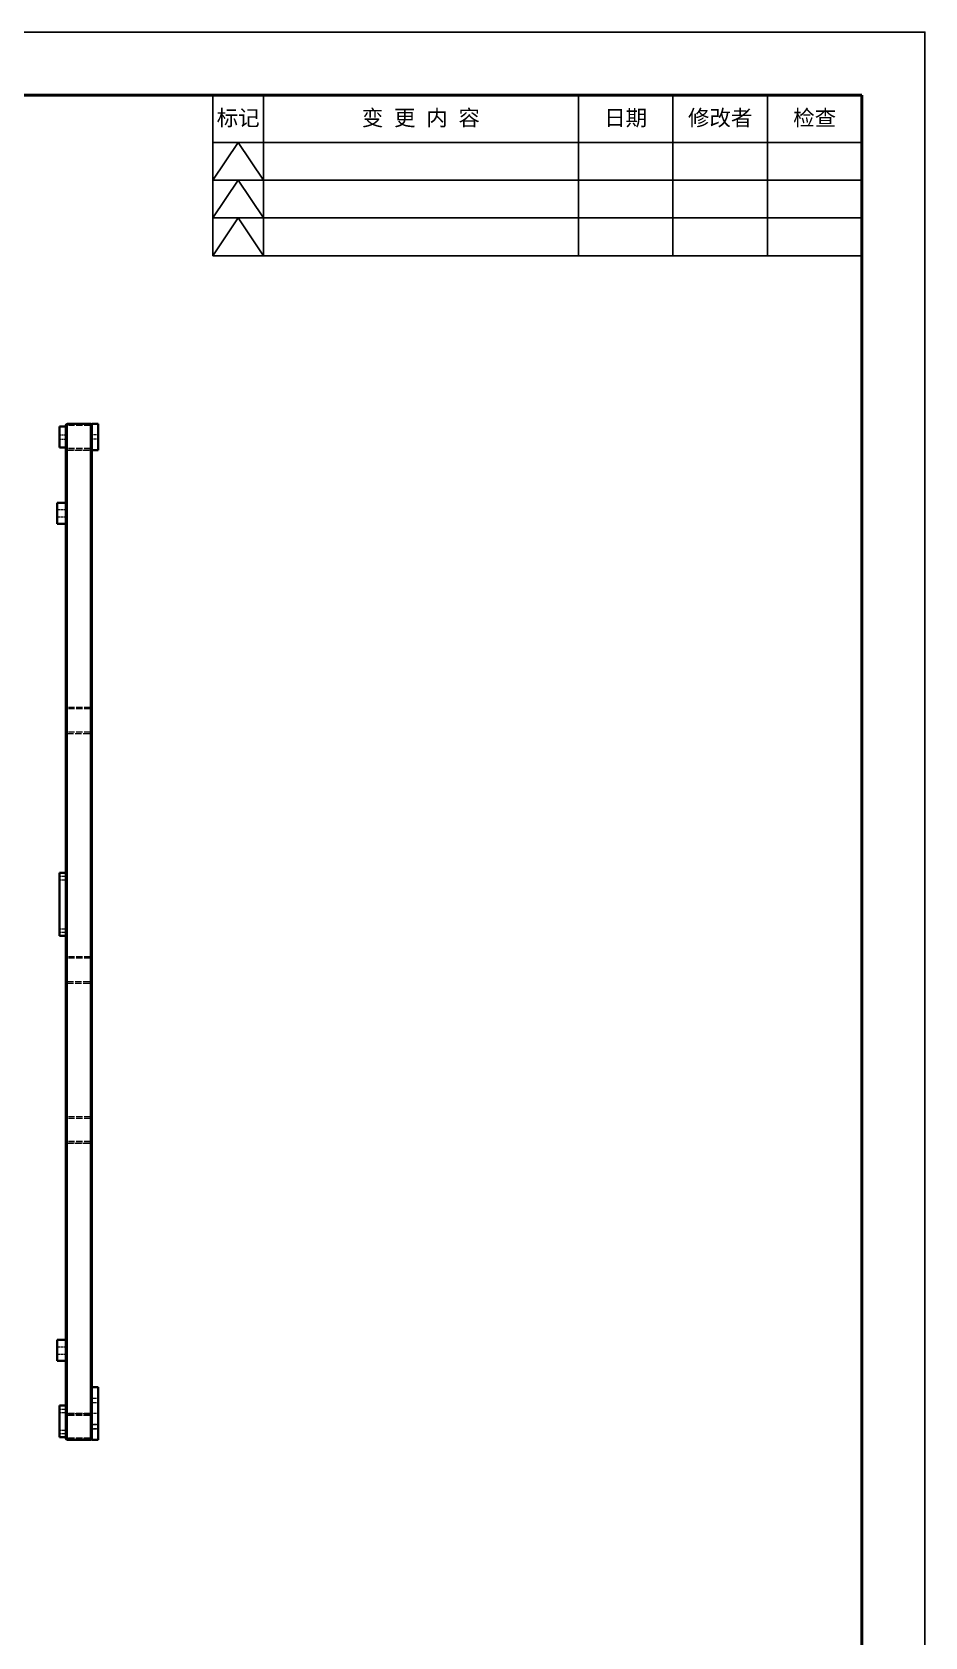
# Model space of a CAD drawing. Header units: millimetres. Extents: x -73083 to 81340, y -6859 to 6812.
# Drawn here: x 17020 to 18720, y -4867 to -1810 of the extents above; entities that cross this region are included whole.
import ezdxf

# ---------------------------------------------------------------- set-up
doc = ezdxf.new("R2010")
doc.units = ezdxf.units.MM
doc.linetypes.add('AM_ISO02W050', pattern=[7.5, 6, -1.5])
doc.linetypes.add('DASHED', pattern=[15, 12, -3])
doc.layers.add('A3', color=7, linetype='Continuous', plot=False)
for name, color, linetype, lineweight in [('AM_HID', 1, 'AM_ISO02W050', 25), ('AM_VIS', 7, 'Continuous', 50), ('SOLID LINE', 7, 'Continuous', 30)]:
    doc.layers.add(name, color=color, linetype=linetype, lineweight=lineweight)
doc.layers.add('title_frame', color=7, linetype='Continuous')
doc.styles.get("Standard").update_dxf_attribs({"font": 'romans.shx', "bigfont": 'bigfont.shx'})

msp = doc.modelspace()

# ---------------------------------------------------------------- linework, layer by layer
at = {"layer": 'A3', "linetype": 'Continuous'}
msp.add_lwpolyline([(11592.19613, -1810.23226), (18720.19613, -1810.23226), (18720.19613, -6850.23226), (11592.19613, -6850.23226)], close=True, dxfattribs=at)
at = {"layer": 'AM_HID', "linetype": 'DASHED', "lineweight": 13, "ltscale": 0.000649731}
msp.add_line((17083.70907, -2559.68994), (17083.73251, -2559.67871), dxfattribs=at)
at = {"layer": 'AM_HID', "linetype": 'DASHED', "lineweight": 13}
for p, q in [((17083.73251, -2559.67871), (17083.73251, -2603.67895)), ((17130.7142, -2556.6897), (17086.7142, -2556.68994)), ((17086.72641, -4491.69018), (17086.7142, -2556.68994)), ((17130.7142, -2559.6897), (17086.7142, -2559.68994)), ((17130.71908, -2559.67798), (17086.71908, -2559.67822)), ((17086.73129, -4488.67847), (17086.71908, -2559.67822)), ((17130.73251, -2559.67847), (17086.73251, -2559.67871)), ((17086.73251, -2559.67871), (17086.73251, -2603.67895)), ((17130.72641, -4491.6897), (17130.7142, -2556.6897)), ((17130.73129, -4488.67798), (17130.71908, -2559.67798)), ((17130.73251, -2559.67847), (17130.73251, -2603.67847)), ((17133.71908, -2559.67798), (17133.71957, -2606.69165)), ((17133.73251, -2559.67847), (17133.73251, -2603.67847)), ((17086.6976, -4441.68774), (17086.6976, -2606.68799)), ((17086.6976, -4441.68823), (17086.6976, -2606.68799)), ((17086.70443, -4441.68286), (17086.70443, -2606.6831)), ((17086.70468, -4441.68286), (17086.70468, -2606.68286)), ((17086.70468, -2606.68286), (17130.70468, -2606.68286)), ((17086.70468, -4441.68286), (17086.70468, -2606.68286)), ((17130.71469, -2603.68945), (17086.71469, -2603.68994)), ((17130.71469, -2606.68945), (17086.71469, -2606.68994)), ((17086.72641, -4441.6897), (17086.71469, -2606.68994)), ((17130.71908, -2603.67822), (17086.71908, -2603.67847)), ((17130.71908, -2606.67822), (17086.71908, -2606.67847)), ((17086.71908, -2606.67847), (17086.73056, -4441.67847)), ((17086.72299, -3096.68457), (17086.72152, -2606.68457)), ((17086.72348, -3096.68433), (17086.72177, -2606.68408)), ((17130.73251, -2603.67847), (17086.73251, -2603.67895)), ((17130.73251, -2606.67871), (17086.73251, -2606.67895)), ((17130.6976, -4441.68774), (17130.6976, -2606.68799)), ((17130.6976, -4441.68823), (17130.6976, -2606.68799)), ((17130.70443, -4441.68286), (17130.70443, -2606.6831)), ((17130.70468, -4441.68286), (17130.70468, -2606.68286)), ((17130.70468, -4441.68286), (17130.70468, -2606.68286)), ((17130.72641, -4441.6897), (17130.71469, -2606.68945)), ((17130.71908, -2606.67822), (17130.73056, -4441.67798)), ((17130.72299, -3096.68701), (17130.72152, -2606.68433)), ((17130.72348, -3096.68677), (17130.72177, -2606.68384)), ((17133.70468, -4441.68286), (17133.70468, -2606.68286)), ((17083.69564, -2706.68628), (17083.69564, -2746.68628)), ((17083.70614, -2706.6814), (17083.70639, -2746.6814)), ((17130.71762, -3096.68115), (17086.71762, -3096.68115)), ((17130.71762, -3099.68115), (17086.71762, -3099.68115)), ((17130.72348, -3096.68677), (17086.72348, -3096.68433)), ((17130.71762, -3143.68115), (17086.71762, -3143.68115)), ((17086.71762, -3146.68115), (17130.71762, -3146.68115)), ((17083.70468, -3531.67358), (17083.70468, -3411.67358)), ((17083.72494, -3411.71142), (17083.72494, -3531.71142)), ((17083.76034, -3411.67285), (17083.76107, -3531.67285)), ((17083.73056, -3618.67041), (17083.73056, -3574.67041)), ((17130.73056, -3571.67041), (17086.73056, -3571.67041)), ((17086.73056, -3618.67041), (17086.73056, -3574.67041)), ((17130.73056, -3574.67041), (17086.73056, -3574.67041)), ((17130.73056, -3574.67041), (17130.73056, -3618.67041)), ((17086.73056, -3618.67041), (17130.73056, -3618.67041)), ((17086.73056, -3621.67041), (17130.73056, -3621.67041)), ((17130.71737, -3876.68115), (17086.71737, -3876.68115)), ((17130.71737, -3879.68115), (17086.71737, -3879.68115)), ((17130.71762, -3923.68115), (17086.71762, -3923.68115)), ((17086.71762, -3926.68115), (17130.71762, -3926.68115)), ((17086.72738, -4441.68433), (17086.72567, -3926.68457)), ((17130.72592, -3926.68677), (17086.72592, -3926.68433)), ((17086.72738, -4441.68433), (17086.72592, -3926.68433)), ((17130.72738, -4441.68433), (17130.72567, -3926.68701)), ((17130.72738, -4441.68384), (17130.72592, -3926.68677)), ((17083.71664, -4301.6814), (17083.71713, -4341.6814)), ((17133.7059, -4491.68335), (17133.7059, -4391.69751)), ((17145.7059, -4491.69751), (17145.7059, -4391.69751)), ((17083.7435, -4486.67895), (17083.74325, -4426.67895)), ((17083.76693, -4486.67358), (17083.76669, -4426.67358)), ((17083.73812, -4487.69311), (17083.73764, -4445.69311)), ((17086.70468, -4441.68286), (17130.70468, -4441.68286)), ((17130.72641, -4441.6897), (17086.72641, -4441.6897)), ((17130.72641, -4444.6897), (17086.72641, -4444.6897)), ((17130.73056, -4441.67798), (17086.73056, -4441.67847)), ((17130.7308, -4444.67798), (17086.7308, -4444.67847)), ((17086.73812, -4487.69311), (17086.73764, -4445.69311)), ((17087.73764, -4441.69311), (17129.73764, -4441.69311)), ((17087.73764, -4444.69311), (17129.73764, -4444.69311)), ((17130.73812, -4487.69311), (17130.73764, -4445.69311)), ((17133.70053, -4441.6814), (17133.70053, -4489.11157)), ((17133.71615, -4491.6853), (17133.71615, -4441.6853)), ((17145.70053, -4441.6814), (17145.70053, -4491.6814)), ((17145.71615, -4491.6853), (17145.71615, -4441.6853)), ((17130.72641, -4488.6897), (17086.72641, -4488.69018)), ((17130.73129, -4488.67798), (17086.73129, -4488.67847)), ((17130.08676, -4491.67798), (17087.39291, -4491.67847)), ((17129.96249, -4491.6897), (17087.52499, -4491.69018)), ((17087.73812, -4488.69311), (17129.73812, -4488.69311))]:
    msp.add_line(p, q, dxfattribs=at)
at = {"layer": 'AM_HID', "linetype": 'DASHED', "lineweight": 13, "ltscale": 0.000652648}
msp.add_line((17086.70883, -2556.6897), (17086.73251, -2556.67871), dxfattribs=at)
at = {"layer": 'AM_HID', "linetype": 'DASHED', "lineweight": 13, "ltscale": 0.000647117}
for p, q in [((17086.73251, -2559.67871), (17086.70907, -2559.6897)), ((17133.70907, -2559.68945), (17133.73251, -2559.67847))]:
    msp.add_line(p, q, dxfattribs=at)
at = {"layer": 'AM_HID', "linetype": 'DASHED', "lineweight": 13, "ltscale": 0.074805}
msp.add_line((17133.71981, -2556.68848), (17133.71981, -2559.68066), dxfattribs=at)
at = {"layer": 'AM_HID', "linetype": 'DASHED', "lineweight": 13, "ltscale": 0.3}
for p, q in [((17071.69369, -2577.50586), (17083.69369, -2577.50586)), ((17071.69369, -2585.88183), (17083.69369, -2585.88183)), ((17071.69418, -2577.50561), (17083.69418, -2577.50561)), ((17071.69418, -2585.88159), (17083.69418, -2585.88159)), ((17071.69882, -2577.50342), (17083.69882, -2577.50342)), ((17071.69882, -2585.87964), (17083.69882, -2585.87964)), ((17071.69931, -2577.50317), (17083.69931, -2577.50317)), ((17071.69931, -2585.87939), (17083.69931, -2585.87939)), ((17071.70419, -2577.50098), (17083.70419, -2577.50098)), ((17071.70419, -2585.87695), (17083.70419, -2585.87695)), ((17071.70468, -2577.50073), (17083.70468, -2577.50073)), ((17071.70468, -2585.87671), (17083.70468, -2585.87671)), ((17145.69906, -2577.49829), (17133.69906, -2577.49829)), ((17145.69931, -2585.87427), (17133.69931, -2585.87427)), ((17145.70004, -2577.50391), (17133.70004, -2577.50366)), ((17145.70004, -2577.50391), (17133.70004, -2577.50391)), ((17145.70004, -2585.87988), (17133.70004, -2585.87988)), ((17145.70004, -2585.87988), (17133.70004, -2585.87988)), ((17145.70297, -2577.49292), (17133.70297, -2577.49292)), ((17145.70297, -2585.8689), (17133.70297, -2585.8689)), ((17145.71957, -2577.50049), (17133.71957, -2577.50049)), ((17145.71957, -2577.50049), (17133.71957, -2577.50049)), ((17145.71957, -2585.87646), (17133.71957, -2585.87646)), ((17145.71957, -2585.87646), (17133.71957, -2585.87646)), ((17133.70297, -2606.68091), (17145.70297, -2606.68066)), ((17071.72445, -3418.38818), (17083.72445, -3418.38818)), ((17071.72494, -3418.38794), (17083.72494, -3418.38794)), ((17071.7601, -3418.34961), (17083.7601, -3418.34936)), ((17071.76034, -3418.34936), (17083.76034, -3418.34936)), ((17071.72445, -3425.0354), (17083.72445, -3425.0354)), ((17071.72494, -3425.03491), (17083.72494, -3425.03491)), ((17071.7601, -3424.99658), (17083.7601, -3424.99634)), ((17071.76034, -3424.99634), (17083.76034, -3424.99634)), ((17071.72445, -3518.38818), (17083.72445, -3518.38818)), ((17071.72445, -3525.0354), (17083.72445, -3525.0354)), ((17071.72494, -3518.38794), (17083.72494, -3518.38794)), ((17071.72494, -3525.03491), (17083.72494, -3525.03491)), ((17071.76059, -3518.34961), (17083.76059, -3518.34936)), ((17071.76059, -3524.99658), (17083.76059, -3524.99634)), ((17071.76107, -3518.34936), (17083.76107, -3518.34936)), ((17071.76107, -3524.99634), (17083.76107, -3524.99634)), ((17133.70541, -4412.51636), (17145.70541, -4412.51636)), ((17133.70541, -4420.89233), (17145.70541, -4420.89233)), ((17133.70565, -4412.51587), (17145.70565, -4412.51587)), ((17133.70565, -4420.89184), (17145.70565, -4420.89184)), ((17133.73715, -4412.50561), (17145.73715, -4412.50561)), ((17133.73715, -4420.88159), (17145.73715, -4420.88159)), ((17133.73739, -4412.50513), (17145.73739, -4412.50513)), ((17133.73739, -4420.8811), (17145.73739, -4420.8811)), ((17071.73031, -4433.36499), (17083.73031, -4433.36499)), ((17071.73031, -4440.01196), (17083.73031, -4440.01196)), ((17071.7308, -4433.3645), (17083.7308, -4433.3645)), ((17071.7308, -4440.01147), (17083.7308, -4440.01147)), ((17071.73715, -4433.36011), (17083.73715, -4433.36011)), ((17071.73715, -4433.36059), (17083.73715, -4433.36011)), ((17071.73715, -4440.00757), (17083.73715, -4440.00708)), ((17071.73739, -4440.00708), (17083.73739, -4440.00708)), ((17071.74252, -4433.3562), (17083.74252, -4433.3562)), ((17071.74252, -4440.00317), (17083.74252, -4440.00317)), ((17071.74325, -4433.35571), (17083.74325, -4433.35571)), ((17071.74325, -4440.00268), (17083.74325, -4440.00268)), ((17071.76156, -4433.35229), (17083.76156, -4433.35229)), ((17071.76156, -4439.99927), (17083.76156, -4439.99927)), ((17071.76229, -4433.35181), (17083.76229, -4433.35181)), ((17071.76229, -4439.99878), (17083.76229, -4439.99878)), ((17071.76596, -4433.35034), (17083.76596, -4433.35034)), ((17071.76596, -4439.99731), (17083.76596, -4439.99731)), ((17071.76669, -4433.34985), (17083.76669, -4433.34985)), ((17071.76669, -4439.99683), (17083.76669, -4439.99683)), ((17145.70028, -4462.49341), (17133.70028, -4462.49341)), ((17145.70028, -4462.49341), (17133.70028, -4462.49341)), ((17145.70053, -4441.6814), (17133.70053, -4441.6814)), ((17133.70541, -4462.51636), (17145.70541, -4462.51636)), ((17133.70565, -4462.51587), (17145.70565, -4462.51587)), ((17133.71566, -4462.49731), (17145.71566, -4462.49731)), ((17133.71591, -4462.49731), (17145.71591, -4462.49731)), ((17133.73715, -4462.50561), (17145.73715, -4462.50561)), ((17133.73739, -4462.50513), (17145.73739, -4462.50513)), ((17071.73031, -4473.36499), (17083.73031, -4473.36499)), ((17071.73031, -4480.01196), (17083.73031, -4480.01196)), ((17071.73104, -4473.3645), (17083.73104, -4473.3645)), ((17071.73104, -4480.01147), (17083.73104, -4480.01147)), ((17071.73739, -4473.36059), (17083.73739, -4473.36011)), ((17071.73739, -4480.00757), (17083.73739, -4480.00708)), ((17071.73764, -4473.36011), (17083.73764, -4473.36011)), ((17071.73764, -4480.00708), (17083.73764, -4480.00708)), ((17071.74301, -4473.3562), (17083.74301, -4473.3562)), ((17071.74301, -4480.00317), (17083.74301, -4480.00317)), ((17071.7435, -4473.35571), (17083.7435, -4473.35571)), ((17071.7435, -4480.00268), (17083.7435, -4480.00268)), ((17071.76205, -4473.35229), (17083.76205, -4473.35229)), ((17071.76205, -4479.99927), (17083.76205, -4479.99927)), ((17071.76254, -4473.35181), (17083.76254, -4473.35181)), ((17071.76254, -4479.99878), (17083.76254, -4479.99878)), ((17071.76644, -4473.35034), (17083.76644, -4473.35034)), ((17071.76644, -4479.99731), (17083.76644, -4479.99731)), ((17071.76693, -4473.34985), (17083.76693, -4473.34985)), ((17071.76693, -4479.99683), (17083.76693, -4479.99683)), ((17145.70004, -4470.86938), (17133.70004, -4470.86938)), ((17145.70028, -4470.86938), (17133.70028, -4470.86938)), ((17133.70541, -4470.89233), (17145.70541, -4470.89233)), ((17133.70565, -4470.89184), (17145.70565, -4470.89184)), ((17133.71566, -4470.87329), (17145.71566, -4470.87329)), ((17133.71591, -4470.87329), (17145.71591, -4470.87329)), ((17133.73715, -4470.88159), (17145.73715, -4470.88159)), ((17133.73739, -4470.8811), (17145.73739, -4470.8811))]:
    msp.add_line(p, q, dxfattribs=at)
at = {"layer": 'AM_HID', "linetype": 'DASHED', "lineweight": 13, "ltscale": 0.000633473}
for p, q in [((17083.70956, -2603.6897), (17083.73251, -2603.67895)), ((17086.73251, -2603.67895), (17086.70956, -2603.6897))]:
    msp.add_line(p, q, dxfattribs=at)
at = {"layer": 'AM_HID', "linetype": 'DASHED', "lineweight": 13, "ltscale": 0.074615}
msp.add_line((17086.70468, -2606.68286), (17083.72006, -2606.68286), dxfattribs=at)
at = {"layer": 'AM_HID', "linetype": 'DASHED', "lineweight": 13, "ltscale": 0.075}
for p, q in [((17133.70468, -2606.68286), (17130.70468, -2606.68286)), ((17083.72348, -3096.68408), (17086.72348, -3096.68433)), ((17133.72348, -3096.68677), (17130.72348, -3096.68677)), ((17083.72592, -3926.68408), (17086.72592, -3926.68433)), ((17133.72592, -3926.68677), (17130.72592, -3926.68677)), ((17086.70468, -4441.68286), (17083.70468, -4441.68286)), ((17133.70468, -4441.68286), (17130.70468, -4441.68286))]:
    msp.add_line(p, q, dxfattribs=at)
at = {"layer": 'AM_HID', "linetype": 'DASHED', "lineweight": 13, "ltscale": 0.000636085}
msp.add_line((17133.70956, -2603.68945), (17133.73251, -2603.67847), dxfattribs=at)
at = {"layer": 'AM_HID', "linetype": 'DASHED', "lineweight": 13, "ltscale": 0.4}
for p, q in [((17067.69564, -2719.76904), (17083.69564, -2719.7688)), ((17067.7059, -2719.76416), (17083.7059, -2719.76391)), ((17067.69564, -2733.604), (17083.69564, -2733.60376)), ((17067.70614, -2733.59912), (17083.70614, -2733.59888)), ((17067.7059, -4314.76929), (17083.7059, -4314.7688)), ((17067.70614, -4328.60425), (17083.70614, -4328.60376)), ((17067.71664, -4314.76391), (17083.71664, -4314.76391)), ((17067.71664, -4328.59888), (17083.71664, -4328.59888))]:
    msp.add_line(p, q, dxfattribs=at)
at = {"layer": 'AM_HID', "linetype": 'DASHED', "lineweight": 13, "ltscale": 0.299048}
for p, q in [((17071.76303, -3411.71142), (17083.72494, -3411.71142)), ((17145.70053, -4491.6814), (17133.73861, -4491.6814))]:
    msp.add_line(p, q, dxfattribs=at)
at = {"layer": 'AM_HID', "linetype": 'DASHED', "lineweight": 13, "ltscale": 0.000897217}
for p, q in [((17083.72445, -3411.67285), (17083.76034, -3411.67285)), ((17083.72519, -3531.67285), (17083.76107, -3531.67285)), ((17083.7308, -4426.67358), (17083.76669, -4426.67358))]:
    msp.add_line(p, q, dxfattribs=at)
at = {"layer": 'AM_HID', "linetype": 'DASHED', "lineweight": 13, "ltscale": 0.00045166}
msp.add_line((17083.70687, -3531.71142), (17083.72494, -3531.71142), dxfattribs=at)
at = {"layer": 'AM_HID', "linetype": 'DASHED', "lineweight": 13, "ltscale": 0.00032959}
msp.add_line((17130.71957, -3571.67847), (17130.73275, -3571.67847), dxfattribs=at)
at = {"layer": 'AM_HID', "linetype": 'DASHED', "lineweight": 13, "ltscale": 0.000299072}
msp.add_line((17083.71664, -4301.6814), (17083.70468, -4301.6814), dxfattribs=at)
at = {"layer": 'AM_HID', "linetype": 'DASHED', "lineweight": 13, "ltscale": 0.000311279}
msp.add_line((17083.71713, -4341.6814), (17083.70468, -4341.6814), dxfattribs=at)
at = {"layer": 'AM_HID', "linetype": 'DASHED', "lineweight": 13, "ltscale": 0.000842285}
msp.add_line((17133.7059, -4391.69751), (17133.73959, -4391.69751), dxfattribs=at)
at = {"layer": 'AM_HID', "linetype": 'DASHED', "lineweight": 13, "ltscale": 0.37522}
msp.add_line((17083.70468, -4441.68286), (17083.70468, -4426.67407), dxfattribs=at)
at = {"layer": 'AM_HID', "linetype": 'DASHED', "lineweight": 13, "ltscale": 0.000549316}
msp.add_line((17133.72738, -4441.68384), (17133.70541, -4441.68384), dxfattribs=at)
at = {"layer": 'AM_HID', "linetype": 'DASHED', "lineweight": 13, "ltscale": 0.000354004}
msp.add_line((17145.70199, -4441.6853), (17145.71615, -4441.6853), dxfattribs=at)
at = {"layer": 'AM_HID', "linetype": 'DASHED', "lineweight": 13, "ltscale": 0.000720215}
msp.add_line((17083.73812, -4486.67358), (17083.76693, -4486.67358), dxfattribs=at)
at = {"layer": 'AM_HID', "linetype": 'DASHED', "lineweight": 13, "ltscale": 0.000876274}
for p, q in [((17087.73812, -4488.69311), (17087.70492, -4488.70434)), ((17087.73812, -4491.69311), (17087.70492, -4491.70434))]:
    msp.add_line(p, q, dxfattribs=at)
at = {"layer": 'AM_HID', "linetype": 'DASHED', "lineweight": 13}
for centre, radius, start, end in [((17086.72079, -2559.68433), 3, 89.77659385, 179.89419172), ((17086.7142, -2559.68994), 2.99998, 90.00024156, 138.45928625), ((17130.7142, -2559.6897), 3.00002, 0.00092034, 90.00031669), ((17130.72079, -2559.68408), 3, 0.10568691, 8.34698721), ((17130.71908, -2559.67798), 3.00002, 0.00002168, 6.29354932), ((17086.71908, -2603.67847), 2.99998, 179.99986841, 270.000339), ((17086.72103, -2603.68433), 3, 179.89655496, 270.2193217), ((17086.71469, -2603.6897), 3.00002, 184.00764947, 270.00029119), ((17130.71469, -2603.6897), 2.99997, 270.00018191, 0.00067074), ((17130.71908, -2603.67822), 3.00003, 270.00059855, 359.9999679), ((17130.72103, -2603.68408), 3, 270.2193217, 0.10337239), ((17086.71762, -3099.68115), 3, 90.00018009, 180.00018624), ((17130.71762, -3099.68115), 3, 0.00018098, 90.00018009), ((17086.71762, -3143.68115), 3, 180.00018624, 270.00018191), ((17130.71762, -3143.68115), 3, 270.00018191, 0.00018098), ((17086.73056, -3574.67041), 3, 89.99999567, 180.00000501), ((17130.73056, -3574.67041), 3, 3.33512844, 89.99999567), ((17086.73056, -3618.67041), 3, 180.00000501, 269.9999975), ((17130.73056, -3618.67041), 3, 269.9999975, 356.75711775), ((17086.71737, -3879.68115), 3, 90.00018009, 180.00018624), ((17130.71737, -3879.68115), 3, 0.00018098, 90.00018009), ((17086.71762, -3923.68115), 3, 180.00018624, 270.00018191), ((17130.71762, -3923.68115), 3, 270.00018191, 0.00018098), ((17087.72152, -4445.69849), 4, 89.7682132, 179.92087044), ((17086.72641, -4444.6897), 3.00003, 90.00052843, 180.00002231), ((17086.7308, -4444.67847), 2.99998, 90.00025522, 180.00060971), ((17087.72152, -4445.69849), 1, 89.07565934, 179.67979208), ((17129.72152, -4445.69849), 1, 0.30984105, 89.07554323), ((17129.72152, -4445.69849), 4, 3.35209954, 89.7682132), ((17130.72641, -4444.6897), 2.99999, 359.99992108, 90.00026888), ((17130.7308, -4444.67798), 3.00002, 0.00086589, 90.00037816), ((17087.72152, -4487.69849), 1, 179.67268868, 270.95580051), ((17129.72152, -4487.69849), 1, 270.95591662, 0.31639853), ((17130.72641, -4488.6897), 3.00003, 318.69929409, 359.99995528)]:
    msp.add_arc(centre, radius, start, end, dxfattribs=at)
at = {"layer": 'AM_VIS', "linetype": 'Continuous'}
for p, q in [((11892.19613, -1930.23226), (18600.19613, -1930.23226)), ((18600.19613, -1930.23226), (18600.19613, -6730.23226))]:
    msp.add_line(p, q, dxfattribs=at)
at = {"layer": 'AM_VIS', "lineweight": 35, "ltscale": 0.3}
for p, q in [((17083.70492, -2561.68872), (17071.70492, -2561.68872)), ((17145.70077, -2556.69165), (17133.70077, -2556.69165)), ((17133.70272, -2556.68091), (17145.70272, -2556.68066)), ((17083.70492, -2601.68872), (17071.70492, -2601.68872)), ((17145.70077, -2606.69165), (17133.70077, -2606.69165)), ((17133.73812, -4391.69311), (17145.73812, -4391.69311)), ((17133.73812, -4491.69311), (17145.73812, -4491.69311))]:
    msp.add_line(p, q, dxfattribs=at)
at = {"layer": 'AM_VIS', "lineweight": 35}
for p, q in [((17071.70492, -2561.68872), (17071.70492, -2601.68872)), ((17083.70492, -2561.68872), (17083.70492, -2601.68872)), ((17083.71908, -2559.67847), (17083.73129, -4488.67847)), ((17130.71908, -2556.67798), (17086.71908, -2556.67822)), ((17130.73251, -2556.67847), (17086.73251, -2556.67871)), ((17133.70077, -2556.69165), (17133.70077, -2606.69165)), ((17145.70077, -2556.69165), (17145.70077, -2606.69165)), ((17145.71981, -2556.68848), (17145.71957, -2606.68848)), ((17083.70468, -3411.67358), (17083.70468, -2606.68286)), ((17133.71957, -2606.69165), (17133.73129, -4488.67798)), ((17067.69564, -2706.68628), (17067.69564, -2746.68628)), ((17067.70614, -2706.6814), (17067.70639, -2746.6814)), ((17071.72494, -3411.71142), (17071.72494, -3531.71142)), ((17071.76034, -3411.67285), (17071.76107, -3531.67285)), ((17083.70468, -4426.67407), (17083.70468, -3531.67358)), ((17133.73056, -3574.67041), (17133.73056, -3618.67041)), ((17067.70614, -4301.68628), (17067.70639, -4341.68628)), ((17067.71664, -4301.6814), (17067.71713, -4341.6814)), ((17133.73812, -4491.69311), (17133.73812, -4391.69311)), ((17145.73812, -4491.69311), (17145.73812, -4391.69311)), ((17071.7435, -4486.67895), (17071.74325, -4426.67895)), ((17071.76693, -4486.67358), (17071.76669, -4426.67358)), ((17133.73812, -4487.69311), (17133.73764, -4445.69311)), ((17087.73812, -4491.69311), (17129.73812, -4491.69311))]:
    msp.add_line(p, q, dxfattribs=at)
at = {"layer": 'AM_VIS', "lineweight": 13}
for p, q in [((17086.71908, -2556.67822), (17086.73129, -4491.67847)), ((17130.71908, -2556.67798), (17130.73129, -4491.67798))]:
    msp.add_line(p, q, dxfattribs=at)
at = {"layer": 'AM_VIS', "lineweight": 35, "ltscale": 0.000286865}
for p, q in [((17133.70272, -2556.68091), (17133.70272, -2556.69238)), ((17067.70712, -2746.68628), (17067.69564, -2746.68628)), ((17067.71762, -4301.68628), (17067.70614, -4301.68628))]:
    msp.add_line(p, q, dxfattribs=at)
at = {"layer": 'AM_VIS', "lineweight": 35, "ltscale": 0.000292969}
msp.add_line((17145.70272, -2556.68066), (17145.70272, -2556.69238), dxfattribs=at)
at = {"layer": 'AM_VIS', "lineweight": 35, "ltscale": 0.000402832}
for p, q in [((17145.71981, -2556.68848), (17145.7037, -2556.68848)), ((17145.71957, -2606.68848), (17145.70346, -2606.68848))]:
    msp.add_line(p, q, dxfattribs=at)
at = {"layer": 'AM_VIS', "lineweight": 35, "ltscale": 0.000384521}
msp.add_line((17083.72006, -2606.68286), (17083.70468, -2606.68286), dxfattribs=at)
at = {"layer": 'AM_VIS', "lineweight": 35, "ltscale": 0.000280762}
for p, q in [((17067.70687, -2706.68628), (17067.69564, -2706.68628)), ((17067.71762, -4341.68628), (17067.70639, -4341.68628))]:
    msp.add_line(p, q, dxfattribs=at)
at = {"layer": 'AM_VIS', "lineweight": 35, "ltscale": 0.4}
for p, q in [((17083.70614, -2706.6814), (17067.70614, -2706.6814)), ((17083.70639, -2746.6814), (17067.70639, -2746.6814))]:
    msp.add_line(p, q, dxfattribs=at)
at = {"layer": 'AM_VIS', "lineweight": 35, "ltscale": 0.000952148}
for p, q in [((17071.72494, -3411.71142), (17071.76303, -3411.71142)), ((17133.73861, -4491.6814), (17133.70053, -4491.6814))]:
    msp.add_line(p, q, dxfattribs=at)
at = {"layer": 'AM_VIS', "lineweight": 35, "ltscale": 0.299103}
for p, q in [((17071.76034, -3411.67285), (17083.72445, -3411.67285)), ((17071.76107, -3531.67285), (17083.72519, -3531.67285)), ((17071.76669, -4426.67358), (17083.7308, -4426.67358))]:
    msp.add_line(p, q, dxfattribs=at)
at = {"layer": 'AM_VIS', "lineweight": 35, "ltscale": 0.299548}
msp.add_line((17071.72494, -3531.71142), (17083.70687, -3531.71142), dxfattribs=at)
at = {"layer": 'AM_VIS', "lineweight": 35, "ltscale": 0.399701}
msp.add_line((17083.70468, -4301.6814), (17067.71664, -4301.6814), dxfattribs=at)
at = {"layer": 'AM_VIS', "lineweight": 35, "ltscale": 0.399689}
msp.add_line((17083.70468, -4341.6814), (17067.71713, -4341.6814), dxfattribs=at)
at = {"layer": 'AM_VIS', "lineweight": 35, "ltscale": 0.000598145}
for p, q in [((17071.74325, -4426.67895), (17071.76718, -4426.67895)), ((17071.7435, -4486.67895), (17071.76742, -4486.67895))]:
    msp.add_line(p, q, dxfattribs=at)
at = {"layer": 'AM_VIS', "lineweight": 35, "ltscale": 0.29928}
msp.add_line((17071.76693, -4486.67358), (17083.73812, -4486.67358), dxfattribs=at)
at = {"layer": 'AM_VIS', "lineweight": 35, "ltscale": 0.019965}
msp.add_line((17087.52499, -4491.69018), (17086.72641, -4491.69018), dxfattribs=at)
at = {"layer": 'AM_VIS', "lineweight": 35, "ltscale": 0.016541}
msp.add_line((17087.39291, -4491.67847), (17086.73129, -4491.67847), dxfattribs=at)
at = {"layer": 'AM_VIS', "lineweight": 35, "ltscale": 0.019098}
msp.add_line((17130.72641, -4491.6897), (17129.96249, -4491.6897), dxfattribs=at)
at = {"layer": 'AM_VIS', "lineweight": 35, "ltscale": 0.016113}
msp.add_line((17130.73129, -4491.67798), (17130.08676, -4491.67798), dxfattribs=at)
at = {"layer": 'AM_VIS', "lineweight": 35, "ltscale": 0.064246}
msp.add_line((17133.70053, -4489.11157), (17133.70053, -4491.6814), dxfattribs=at)
at = {"layer": 'AM_VIS', "lineweight": 35, "ltscale": 0.000848389}
msp.add_line((17133.70565, -4491.69751), (17133.73959, -4491.69751), dxfattribs=at)
at = {"layer": 'AM_VIS', "lineweight": 35, "ltscale": 0.000354004}
msp.add_line((17133.7059, -4491.69751), (17133.7059, -4491.68335), dxfattribs=at)
at = {"layer": 'AM_VIS', "lineweight": 35}
for centre, radius, start, end in [((17086.7142, -2559.68994), 2.99997, 138.45932723, 180.00069167), ((17086.71908, -2559.67847), 3.00003, 90.0005899, 179.99997769), ((17130.71908, -2559.67798), 2.99998, 6.29343107, 90.0003645), ((17130.72079, -2559.68408), 3, 8.34698721, 89.77659385), ((17086.71469, -2603.6897), 2.99998, 180.00069167, 184.00744456), ((17130.73056, -3574.67041), 3, 359.9999984, 3.33512844), ((17130.73056, -3618.67041), 3, 356.75711775, 359.9999984), ((17087.72152, -4487.69849), 4, 179.91916289, 270.23825498), ((17086.72641, -4488.69018), 2.99999, 179.99992305, 270.00027753), ((17086.73129, -4488.67847), 3.00002, 180.00086926, 270.00037999), ((17129.72152, -4487.69849), 4, 270.23826181, 0.08002825), ((17130.72641, -4488.6897), 3.00001, 270.00038682, 318.6993863), ((17130.73129, -4488.67798), 2.99998, 270.00024338, 0.00061599)]:
    msp.add_arc(centre, radius, start, end, dxfattribs=at)
msp.add_ellipse((17129.75082, -4445.69311), major_axis=(0.08594, -3.99243), ratio=0.9983353474, start_param=1.5492459291, end_param=1.6067135323, dxfattribs=at)
at = {"layer": 'title_frame', "linetype": 'Continuous'}
for p, q in [((17364.19613, -1930.23226), (17364.19613, -2236.23226)), ((17460.19613, -1930.23226), (17460.19613, -2236.23226)), ((18060.19613, -2236.23226), (18060.19613, -1930.23226)), ((18240.19613, -1930.23226), (18240.19613, -2236.23226)), ((18420.19613, -1930.23226), (18420.19613, -2236.23226)), ((18600.19613, -2020.23226), (17364.19613, -2020.23226)), ((17412.19613, -2020.23226), (17364.19613, -2092.23226)), ((17460.19613, -2092.23226), (17412.19613, -2020.23226)), ((18600.19613, -2092.23226), (17364.19613, -2092.23226)), ((17412.19613, -2092.23226), (17364.19613, -2164.23226)), ((17460.19613, -2164.23226), (17412.19613, -2092.23226)), ((18600.19613, -2164.23226), (17364.19613, -2164.23226)), ((17412.19613, -2164.23226), (17364.19613, -2236.23226)), ((17460.19613, -2236.23226), (17412.19613, -2164.23226)), ((18600.19613, -2236.23226), (17364.19613, -2236.23226))]:
    msp.add_line(p, q, dxfattribs=at)

# ---------------------------------------------------------------- texts
at = {"layer": 'SOLID LINE', "ltscale": 0.5, "char_height": 30, "attachment_point": 5}
for s, insert, width in [('\\pt180;{\\fSimHei|b0|i0|c134|p2;\\C3;标记}', (17412.19613, -1975.23226), 96), ('\\pt180;{\\fSimHei|b0|i0|c134|p2;\\C3;变 更 内 容}', (17760.19613, -1975.23226), 600), ('\\pt180;{\\fSimHei|b0|i0|c134|p2;\\C3;日期}', (18150.19613, -1975.23226), 180), ('\\pt180;{\\fSimHei|b0|i0|c134|p2;\\C3;修改者}', (18330.19613, -1975.23226), 180), ('\\pt180;{\\fSimHei|b0|i0|c134|p2;\\C3;检查}', (18510.19613, -1975.23226), 180)]:
    msp.add_mtext(s, dxfattribs=dict(at, insert=insert, width=width))

doc.saveas('drawing.dxf')
